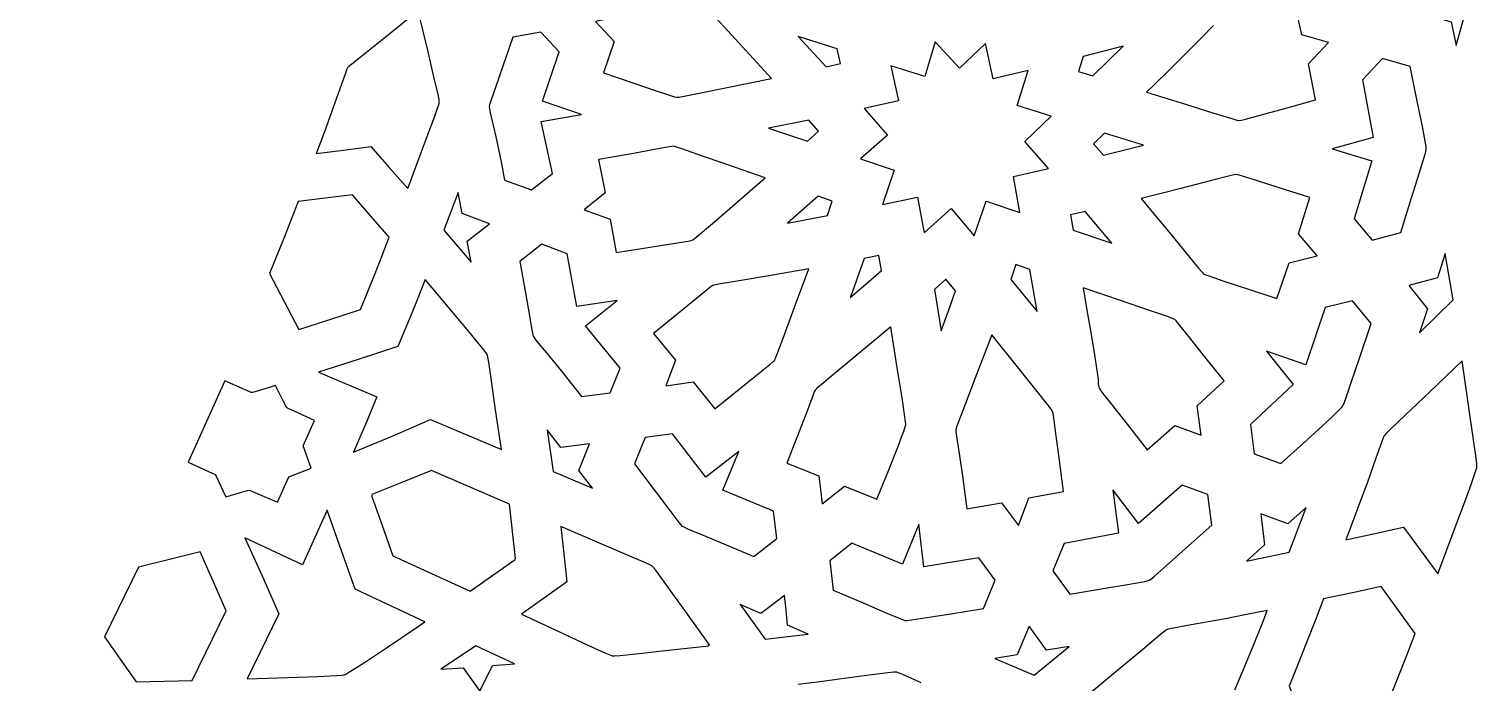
# Model space of a CAD drawing. Extents: x 2600 to 3740, y -1616 to -476.
# Drawn here: x 3520.3 to 3641.2, y -1230.4 to -1175.9 of the extents above; entities that cross this region are included whole.
import ezdxf

# ---------------------------------------------------------------- set-up
doc = ezdxf.new("R2010")
doc.units = 0
doc.layers.add('LAYER_1', color=18, linetype='CONTINUOUS')
doc.layers.add('LAYER_2', color=174, linetype='CONTINUOUS')

msp = doc.modelspace()

# ---------------------------------------------------------------- linework, layer by layer
at = {"layer": 'LAYER_1'}
for points in [[(3638.48919804393, -1172.686564760029), (3636.703889206039, -1174.611026124775), (3639.045106247055, -1175.256091432393), (3639.472688034164, -1177.249896364033), (3640.520661666977, -1173.419177369893), (3638.057404831039, -1170.708155946553)], [(3569.865571334945, -1174.787005739033), (3567.63144047557, -1175.229373292744), (3569.178895309555, -1176.900470094502), (3568.281251266586, -1179.522311525166), (3570.831135729418, -1180.384961002268), (3572.694578655125, -1181.022906959861), (3573.874566504727, -1181.421076135164), (3574.209198045057, -1181.525534034839), (3574.374085739242, -1181.5643952654), (3574.452486400673, -1181.561069837079), (3574.58668686452, -1181.544359782147), (3575.022456839474, -1181.471478645132), (3576.563260458516, -1181.172722231278), (3582.320222213852, -1180.002032594502), (3578.35078028466, -1175.671108174164), (3577.279858282935, -1174.523730959472), (3576.970157119742, -1174.20862249022), (3576.871410259681, -1174.116220651271), (3576.809937790023, -1174.067447023213), (3576.653697829991, -1174.00196772129), (3576.321574921722, -1173.889783433955), (3575.132901339884, -1173.51832721859), (3573.250359203332, -1172.939133008197), (3570.680390670883, -1172.138255433857)], [(3544.297700241195, -1186.26573498708), (3546.574271343495, -1185.97212848923), (3548.849854782211, -1185.670962648213), (3550.397011867137, -1187.419568373698), (3551.938203170883, -1189.173434572041), (3553.075377751888, -1186.161652129705), (3553.901014073027, -1183.955124313653), (3554.194371260231, -1183.153943773855), (3554.406682931374, -1182.554212350672), (3554.536895436087, -1182.155975197454), (3554.570885235295, -1182.032431082503), (3554.583955124008, -1181.959277467549), (3554.57895525487, -1181.883889318384), (3554.55889513094, -1181.755186574942), (3554.474522224275, -1181.337807140119), (3554.135262514729, -1179.862941323), (3553.58102568453, -1177.534197374543), (3552.826661422836, -1174.351092653096), (3550.349546153105, -1176.346397089406), (3548.526830843758, -1177.793966376538), (3547.376400208716, -1178.7115737165), (3547.05888061716, -1178.977195781919), (3546.965522823165, -1179.062683385473), (3546.916138961898, -1179.116992311299), (3546.841350837424, -1179.278688668086), (3546.712020249153, -1179.624363246674), (3546.275881467609, -1180.861388820419), (3545.580022190046, -1182.815552534867), (3545.126040981751, -1184.057649789335), (3544.596741989242, -1185.474337892354)], [(3560.727265670883, -1176.536578492939), (3559.88698560928, -1178.966806219787), (3559.265222205822, -1180.742723274201), (3558.877417851789, -1181.86734634985), (3558.776076065582, -1182.186365362408), (3558.739014938461, -1182.3436921404), (3558.760415568151, -1182.507105094124), (3558.830441438897, -1182.841441596793), (3559.09894140495, -1184.025427439099), (3559.288701750957, -1184.876347873802), (3559.509659839418, -1185.900734047583), (3559.757458795683, -1187.099221507975), (3560.027741745102, -1188.47244580251), (3562.281068161117, -1189.295306520283), (3564.023469284164, -1187.917361573994), (3563.092316940414, -1183.582858400166), (3566.453248336898, -1183.006106691182), (3563.186799362289, -1181.877597169697), (3564.592744186508, -1177.771182374775), (3563.064790084945, -1176.122393922627)], [(3586.867188766586, -1179.018756227314), (3588.081269577133, -1178.749926881611), (3587.804047897445, -1177.527697877705), (3584.549653366195, -1176.503421144307)], [(3597.993226364242, -1179.145388917744), (3595.985749557602, -1176.942645387471), (3595.099427536117, -1179.823825197041), (3592.272614791977, -1178.934115724385), (3592.920930221664, -1181.865786866963), (3590.037751510727, -1182.509600953877), (3591.991883590805, -1184.725146608174), (3589.744202926742, -1186.715854005635), (3592.554108932602, -1187.657626466572), (3591.577668502914, -1190.509524659932), (3594.496461227523, -1189.907428102314), (3595.046449020492, -1192.875232057393), (3597.303101852523, -1190.85867627126), (3599.236543014633, -1193.134204225361), (3600.230714157211, -1190.230517701924), (3603.040589645492, -1191.172274904072), (3602.499482467758, -1188.178592042744), (3605.439698532211, -1187.513980226338), (3603.451630905258, -1185.248065309346), (3605.649049118148, -1183.144183473408), (3602.822266891586, -1182.254489259541), (3603.72470219432, -1179.321002321064), (3600.822999313461, -1180.025515870869), (3600.182618454086, -1177.067645387471)], [(3608.322327926742, -1178.173495607197), (3607.938660934555, -1179.420733766377), (3609.133271530258, -1179.78461010915), (3611.67880375682, -1177.311648683369)], [(3631.634248092758, -1180.11664135915), (3632.546998336898, -1184.925174073994), (3629.123872116195, -1185.87364514333), (3632.429810836898, -1186.880618409932), (3630.946839645492, -1191.701037721455), (3632.462220504867, -1193.507800416768), (3634.833833053695, -1192.863604860127), (3635.736136202775, -1189.958237866717), (3636.403538308969, -1187.834769793385), (3636.819977558034, -1186.490306655768), (3636.929066794192, -1186.109297567739), (3636.969392135727, -1185.921954469502), (3636.953549584792, -1185.73612397849), (3636.895274322312, -1185.355102387725), (3636.793823687896, -1184.779327004852), (3636.648455021158, -1184.009235137511), (3636.222992949164, -1181.887851180002), (3635.612946823227, -1178.994448976338), (3633.306306198227, -1178.335711793721)], [(3582.06747563182, -1184.142916993916), (3585.302399948227, -1185.227130250752), (3586.24505741893, -1184.401278810322), (3585.420869186508, -1183.47015698415)], [(3609.187562301742, -1185.450122194111), (3610.024873092758, -1186.406497316182), (3613.37201054393, -1185.574893312275), (3610.11761601268, -1184.550616578877)], [(3567.859864547836, -1186.766497926533), (3568.43744023143, -1189.536807374775), (3566.664704635727, -1190.95257885915), (3568.839845016586, -1191.747210817158), (3569.336915329086, -1194.520266847432), (3573.93699248819, -1193.807038081996), (3575.164447731096, -1193.607187696084), (3575.508408373487, -1193.542161815104), (3575.671906784164, -1193.498767213643), (3575.738420261222, -1193.458785392636), (3575.846650621618, -1193.380149475873), (3576.188495086159, -1193.107479184365), (3577.375350646344, -1192.104491574455), (3581.774781540023, -1188.299502687275), (3578.572271423369, -1187.182923862086), (3576.231989092266, -1186.357404706952), (3574.749986529964, -1185.841977205554), (3574.329606406878, -1185.706495319906), (3574.199355727686, -1185.670353154952), (3574.122315719711, -1185.655673341572), (3573.955347017305, -1185.67070033148), (3573.612845143745, -1185.726184706347), (3572.40040097171, -1185.948368602875), (3570.483301380707, -1186.301911014991)], [(3613.159791305648, -1190.022372560322), (3614.33844782466, -1191.427011416245), (3615.362755253906, -1192.660689673697), (3616.958753691876, -1194.604594160671), (3617.968648317102, -1195.83294555621), (3618.26032598042, -1196.17218244937), (3618.35398827384, -1196.271910075615), (3618.413300827133, -1196.324603395283), (3618.567496181356, -1196.394161792768), (3618.897108868234, -1196.513028566713), (3620.078842405993, -1196.906185959662), (3621.951013772486, -1197.51907300548), (3624.506135299789, -1198.366687135518), (3625.530457809555, -1195.3749421404), (3627.84857304393, -1194.79503186208), (3626.314027145492, -1192.96332104665), (3627.243867233383, -1189.940875367939), (3624.678502754353, -1189.124741544136), (3622.803627813266, -1188.520143023616), (3621.616485802452, -1188.14361087057), (3621.279953206001, -1188.04603563941), (3621.114320114242, -1188.011676149189), (3621.035363066573, -1188.01944340029), (3620.900970695491, -1188.045072960364), (3620.465601574256, -1188.148082888267), (3618.926576953688, -1188.548253140924), (3616.492791711249, -1189.182809000497), (3614.938971812674, -1189.578800937045)], [(3542.786927536117, -1190.263934449971), (3542.208412872219, -1191.775620709681), (3541.617517853009, -1193.28256607144), (3541.014800575745, -1194.784830479642), (3540.40081913768, -1196.282473878682), (3541.629870011122, -1198.61346985295), (3542.849244430648, -1200.949542360127), (3545.427549530335, -1200.12671916439), (3548.002412155258, -1199.293185548604), (3548.618489237469, -1197.790255749808), (3549.223220373053, -1196.282672161722), (3549.81608103011, -1194.770388907214), (3550.396546676742, -1193.25336010915), (3548.863145586157, -1191.478913893938), (3547.323792770492, -1189.709628419697), (3545.055825605907, -1189.990591215362)], [(3554.958710983383, -1192.65733654958), (3557.250001266586, -1195.33914502126), (3556.917359665023, -1193.564196901143), (3558.756623581039, -1192.131762819111), (3556.483399704086, -1191.277530031025), (3556.145142868148, -1189.5175202654)], [(3583.631837204086, -1192.070941285908), (3586.97503788768, -1191.427874879658), (3587.382783249008, -1190.237002687275), (3586.202546432602, -1189.829257325947)], [(3607.258698776352, -1191.386615114033), (3607.482423141586, -1192.661013917744), (3610.717316940414, -1193.74522717458), (3608.498231247055, -1191.105044679463)], [(3561.299134567367, -1195.264880494893), (3561.767452126379, -1197.885979341408), (3562.098634877869, -1199.805816221807), (3562.310554534654, -1201.019306485087), (3562.377375612789, -1201.359582681868), (3562.421082809555, -1201.521365480244), (3562.515862969475, -1201.662425376952), (3562.732042206611, -1201.939846463609), (3563.51999154311, -1202.909472579116), (3564.767718080214, -1204.441644571456), (3566.458009079086, -1206.547763185322), (3568.833863571273, -1206.240298585713), (3569.688477829086, -1204.167163209736), (3566.792146041977, -1200.632556276143), (3569.434815719711, -1198.527499513447), (3566.046723678695, -1199.026706056416), (3565.263398483383, -1194.633609132588), (3563.123719528305, -1193.829242067158)], [(3590.034150436508, -1195.017703370869), (3589.464830977282, -1196.656725410492), (3589.171587836819, -1197.473186834931), (3588.869874313461, -1198.286517457783), (3590.187714542418, -1197.166625044921), (3591.490784957992, -1196.029544191182), (3591.259614303695, -1194.776858644307)], [(3602.281617477523, -1196.764972047627), (3604.490479782211, -1199.435092286885), (3603.884675338852, -1195.938205079854), (3602.704316452133, -1195.530398683369)], [(3637.917207077133, -1196.632968263447), (3635.515931442367, -1197.286303834736), (3637.074586227523, -1199.226291017354), (3636.392487838852, -1201.218524293721), (3639.213898971664, -1198.487841920674), (3638.536408737289, -1194.620288209736)], [(3572.473023727523, -1201.276782350361), (3574.302552536117, -1203.516345338643), (3573.492005661117, -1205.661441163838), (3575.76425297557, -1205.321658448994), (3577.578736618148, -1207.587222413838), (3581.207062190597, -1204.665231432698), (3582.168746934834, -1203.875189532753), (3582.433533045965, -1203.645771900726), (3582.55316288768, -1203.525943116963), (3582.591606283859, -1203.456896813758), (3582.647682837281, -1203.332757479962), (3582.813831039005, -1202.919786477577), (3583.369777184032, -1201.439182432496), (3584.238531293188, -1199.093519093419), (3585.437623336898, -1195.892184572041), (3582.080539394072, -1196.472579443972), (3579.620799244249, -1196.877442044945), (3578.06556489075, -1197.133902746624), (3577.629375513661, -1197.214960626373), (3577.497029447088, -1197.245180140676), (3577.421998336898, -1197.269091920674), (3577.282637444568, -1197.362607081203), (3577.008846966173, -1197.576405730588), (3576.052973032556, -1198.357112885745), (3574.544368098766, -1199.595732165788)], [(3595.904420211898, -1197.600177125752), (3596.203355302473, -1199.3244122454), (3596.47958500682, -1201.052401857197), (3596.786768377037, -1200.224302383124), (3597.08533190655, -1199.393016966498), (3597.665009811508, -1197.724246339619), (3596.854737594711, -1196.752398805439)], [(3551.118165329086, -1202.372531251729), (3547.802429856538, -1203.452526579807), (3544.480683639633, -1204.513888673604), (3549.373566940414, -1206.584277467549), (3548.411867546137, -1208.889350282546), (3547.919790948838, -1210.037083808507), (3547.414185836898, -1211.178851442158), (3549.027646679556, -1210.520190816032), (3550.635401825827, -1209.847591402843), (3553.83880741893, -1208.473712282002), (3559.757844284164, -1210.978320436299), (3559.279732125898, -1207.655396048758), (3558.932293471804, -1205.223580972093), (3558.701609716078, -1203.687682685637), (3558.625701360788, -1203.257204676028), (3558.596844390032, -1203.126596363654), (3558.573762252914, -1203.052508668721), (3558.534103130166, -1202.984425398657), (3558.456302640642, -1202.873126506848), (3558.186559796316, -1202.520885668485), (3557.765098190031, -1201.995793774611), (3557.192482291885, -1201.297858446204), (3555.596045500391, -1199.383487969702), (3553.401765182602, -1196.777835206807), (3552.852966989466, -1198.18521884529), (3552.28201969715, -1199.583915444307), (3551.70004518418, -1200.978245935804)], [(3613.677308395492, -1211.006488160908), (3615.990723922836, -1208.9725983904), (3618.165864303695, -1209.767230348408), (3617.84823735057, -1207.332064943135), (3620.093232467758, -1205.242114381611), (3618.377604412233, -1203.082865644052), (3617.123266145129, -1201.501923535342), (3616.322439786898, -1200.508701514074), (3616.089662986252, -1200.23542724204), (3615.967347457992, -1200.112613038838), (3615.898219246495, -1200.075811048637), (3615.773840291254, -1200.023251012143), (3615.359927826776, -1199.86968514351), (3613.875668422481, -1199.360568626294), (3611.524132080863, -1198.566516978924), (3608.31488163768, -1197.468783693135), (3608.635245014293, -1199.331295561995), (3608.954909808628, -1201.19399525663), (3609.26199459952, -1203.058659787193), (3609.407106549561, -1203.992284181621), (3609.544617965805, -1204.927066163838), (3609.566190915508, -1205.162843512687), (3609.579768443698, -1205.400756656831), (3609.590645569301, -1205.518569316691), (3609.608027813018, -1205.634582122838), (3609.63474983268, -1205.748017141093), (3609.673646286117, -1205.858096437275), (3609.76668739179, -1206.002556224259), (3609.980588506311, -1206.286799658866), (3610.762060263058, -1207.280263991974), (3612.000240558678, -1208.849742478641)], [(3628.536530807602, -1199.119235353291), (3626.902863815414, -1203.890704469502), (3623.636414840805, -1202.762179689229), (3625.848267868148, -1205.541552858174), (3622.283448532211, -1208.895251588643), (3622.589417770492, -1211.318881349385), (3624.84271366893, -1212.141742067158), (3627.036927459274, -1210.159504024038), (3628.628034812309, -1208.693347099336), (3629.198283218053, -1208.155774898529), (3629.61878658633, -1207.749593987891), (3629.889888774428, -1207.475594704277), (3630.011933639633, -1207.334567384541), (3630.089426681345, -1207.15930053872), (3630.225121043284, -1206.786935119838), (3630.678470033558, -1205.454461421968), (3631.386693221889, -1203.344252009095), (3632.364503219711, -1200.463412599385), (3630.824464157211, -1198.548251466572)], [(3583.579713180648, -1212.096865968525), (3586.262116745102, -1213.173816041768), (3586.550202682602, -1215.507251100361), (3588.413483932602, -1214.037570314229), (3591.095887497055, -1215.114520387471), (3592.150385916741, -1212.534066305042), (3592.89970305076, -1210.636897386065), (3593.16218805948, -1209.946243471451), (3593.351101055387, -1209.428449177997), (3593.467349808015, -1209.084193949133), (3593.511842086898, -1208.914157228291), (3593.511631173477, -1208.833940593148), (3593.500061114801, -1208.696179927472), (3593.443777084807, -1208.248047529891), (3593.205168036078, -1206.661485647405), (3592.810951310611, -1204.154807986759), (3592.276063278305, -1200.728350953877), (3589.625729335387, -1202.937920966835), (3587.67661158085, -1204.542763888566), (3586.44634809301, -1205.560091047299), (3586.106298598574, -1205.853814755612), (3586.006008996135, -1205.947882886517), (3585.95257695018, -1206.00711377126), (3585.879245420699, -1206.16283872787), (3585.751166702054, -1206.495661158738), (3585.312675537482, -1207.684400105044), (3584.993217011658, -1208.536217451382), (3584.600919136877, -1209.556933933775), (3584.13125887319, -1210.744499967673)], [(3598.627168014633, -1215.929507570088), (3601.499574020492, -1215.423526124775), (3602.931672409164, -1217.307193116963), (3603.801331832992, -1215.00564892751), (3606.679505661117, -1214.469973878682), (3606.310556169326, -1211.67024259119), (3606.044582400305, -1209.621098849693), (3605.868355723117, -1208.326592818002), (3605.809763596791, -1207.963594619526), (3605.76864750682, -1207.790774659932), (3605.729687541024, -1207.721931257661), (3605.652817380061, -1207.609324251275), (3605.386019863829, -1207.252507550298), (3604.404909792509, -1206.010280264482), (3602.836091551977, -1204.059102788696), (3600.690339401352, -1201.39398510915), (3599.428490668326, -1204.705601367557), (3598.496570427689, -1207.125350632836), (3597.913960821345, -1208.657883170207), (3597.759704425377, -1209.092896373809), (3597.717898290079, -1209.227844020719), (3597.700043991195, -1209.307849244893), (3597.709919276164, -1209.483819847317), (3597.755878400381, -1209.845682449327), (3597.944460612614, -1211.127720617632), (3598.242615519996, -1213.155237680865), (3598.425540513152, -1214.448948901537)], [(3630.256165817367, -1218.522677736104), (3632.665613902025, -1217.989788555221), (3635.073426559555, -1217.449557618916), (3637.929841354477, -1221.342959718525), (3639.335680606517, -1217.612569808374), (3640.353767825586, -1214.879136176432), (3640.715542348035, -1213.886583346462), (3640.978144372577, -1213.143636044053), (3641.140829069323, -1212.650416421871), (3641.184469660431, -1212.497492663575), (3641.202851608383, -1212.407046632588), (3641.20242273583, -1212.320322940109), (3641.190544569779, -1212.171379842572), (3641.133387558869, -1211.686849458874), (3640.892101233561, -1209.971310122824), (3640.494147859336, -1207.260653049224), (3639.95468266307, -1203.555102662861), (3637.22568863712, -1206.181666627349), (3635.218412040755, -1208.09230115064), (3633.95161572625, -1209.303092533558), (3633.601761066032, -1209.651074016384), (3633.498745703665, -1209.761590925214), (3633.444062545883, -1209.830127076924), (3633.367356956135, -1210.004022166193), (3633.23177822345, -1210.372971497088), (3632.769824288637, -1211.68996184496), (3632.029846660182, -1213.768956042944), (3631.546738310443, -1215.09041018648), (3630.98349125682, -1216.597812013447)], [(3536.678498581039, -1205.231417970479), (3533.607880905258, -1212.03152783376), (3535.245778522165, -1212.767539828555), (3535.682626835588, -1212.965493601968), (3535.803535093686, -1213.024852438629), (3535.858674362289, -1213.058902101338), (3535.939167718494, -1213.204096113184), (3536.110489414325, -1213.565005923693), (3536.745789840805, -1214.919177369893), (3538.178202174048, -1214.510289800919), (3538.560977933114, -1214.401686038384), (3538.722535446273, -1214.366107301533), (3538.786903988786, -1214.384523156643), (3538.916444635726, -1214.435113505803), (3539.37197195282, -1214.628886732488), (3541.075318649398, -1215.359286622822), (3542.023316696273, -1213.259890870869), (3543.891297653305, -1212.526355104268), (3543.200257614242, -1210.653476075947), (3544.148225143539, -1208.554080323994), (3542.465967127764, -1207.777195471337), (3542.017245388026, -1207.568380486363), (3541.893012993942, -1207.505959297132), (3541.836304977523, -1207.470416383564), (3541.75449232157, -1207.325688089737), (3541.577904892452, -1206.966951327499), (3541.299529957042, -1206.398887522981), (3540.912354782211, -1205.626178102314), (3539.490240117121, -1206.066072880309), (3539.109302712449, -1206.179905968717), (3538.948243454086, -1206.216723756611), (3538.886042653961, -1206.198476832964), (3538.76101891223, -1206.1483134246), (3538.321567167729, -1205.956117951944)], [(3564.72992070018, -1210.800097780049), (3563.578980758773, -1209.330493287861), (3564.072114303695, -1212.803881959736), (3567.359589889633, -1214.194949464619), (3566.214814499008, -1212.710772828877), (3567.126618698227, -1210.509448365986)], [(3576.830109909164, -1213.274997072041), (3574.038819625961, -1209.668963746846), (3571.770844772445, -1209.971667604268), (3570.861634567367, -1212.166720704854), (3572.524888831006, -1214.340376549468), (3573.730519903638, -1215.939509487526), (3574.494063654814, -1216.949699053536), (3574.714907744091, -1217.229433676555), (3574.831055954086, -1217.356524782002), (3574.982510001815, -1217.438127436177), (3575.307419342684, -1217.583832958665), (3576.473569708536, -1218.074423893579), (3578.32143866103, -1218.842040156738), (3580.842957809555, -1219.900424318135), (3582.759156540023, -1218.408252076924), (3582.475953415023, -1216.105441407979), (3578.249787643539, -1214.363116578877), (3579.582825973617, -1211.144778566182)], [(3548.95761235057, -1214.739734010518), (3548.974641159164, -1214.789599733174), (3548.925813034164, -1214.810138063252), (3549.822176215116, -1217.322217438029), (3550.709260299789, -1219.837588624775), (3557.165406540023, -1222.784503297627), (3560.918977096664, -1220.151171998799), (3560.914552047836, -1220.105563478291), (3560.951783493148, -1220.078524904072), (3560.434968307602, -1215.543902711689), (3553.924317672836, -1212.717639283955), (3551.442810556531, -1213.733219849218)], [(3612.946168258773, -1217.142505006611), (3610.812043502914, -1214.323077516377), (3611.282929733383, -1217.965670900166), (3606.72812016307, -1218.820239381611), (3605.794404342758, -1221.085406617939), (3607.228089645492, -1223.052645997822), (3609.996239306275, -1222.581380183979), (3612.021978777093, -1222.237577281389), (3613.301004089826, -1222.010304556107), (3613.659153946872, -1221.9369505306), (3613.829011276352, -1221.888629274189), (3613.978297691669, -1221.782056830865), (3614.269844773214, -1221.538695370909), (3615.283460933148, -1220.647701933647), (3616.877339752476, -1219.227842027497), (3619.058961227523, -1217.291308717549), (3618.74179203807, -1214.737552003682), (3616.602113082992, -1213.933200197041)], [(3543.165681198227, -1220.587436036885), (3538.352814987289, -1218.336551027119), (3539.078294541363, -1219.918396277756), (3539.789653591717, -1221.506698201598), (3541.187684372055, -1224.694323854268), (3538.528931930648, -1230.121218995869), (3544.430100155472, -1229.90584895346), (3546.006006921815, -1229.833293181148), (3546.448880842276, -1229.801124774885), (3546.583871671054, -1229.785483837686), (3546.661164596664, -1229.769915895283), (3546.829871313925, -1229.685452300061), (3547.165495358267, -1229.486551345568), (3547.667407975507, -1229.172834755299), (3548.334980411462, -1228.743924252748), (3550.164589722786, -1227.539008404779), (3552.649293258773, -1225.868777589619), (3553.380128219711, -1225.36453564626), (3547.557893112289, -1222.641589479268), (3546.398082049002, -1219.335146986594), (3545.221528366195, -1216.034625367939)], [(3625.422089889633, -1217.183520631611), (3623.148835495102, -1216.329272584736), (3623.462037399398, -1218.935580568135), (3621.949860885727, -1220.282351808369), (3625.536134079086, -1219.536944703877), (3626.939912155258, -1215.821811036885)], [(3593.238831832992, -1220.542712526143), (3589.012696579086, -1218.800387697041), (3587.174470260727, -1220.251941041768), (3587.458710983383, -1222.699847535908), (3589.97402115451, -1223.773167236544), (3591.81154181134, -1224.565676065101), (3592.97562251806, -1225.061245513094), (3593.306482128935, -1225.192637810479), (3593.470612838852, -1225.243747072041), (3593.644503819154, -1225.23551510413), (3594.002204782371, -1225.190952398839), (3595.268725221949, -1224.998728064571), (3597.269551286385, -1224.678860646147), (3600.004060104477, -1224.243136720479), (3600.979249313461, -1221.888568239033), (3599.609010055648, -1220.023806886494), (3595.022248581039, -1220.752688722432), (3594.620728805648, -1217.206271486104)], [(3565.231477096664, -1221.983615236104), (3565.194154098617, -1222.010958986104), (3565.198396041977, -1222.056826906025), (3561.427003219711, -1224.729586915791), (3564.603101092767, -1226.190476145517), (3566.923108676376, -1227.268072951071), (3568.393028009191, -1227.942752117403), (3568.811080218631, -1228.122864706158), (3568.941207695598, -1228.172540997984), (3569.018861129867, -1228.194888429463), (3569.097371659657, -1228.198972004434), (3569.232806240127, -1228.194651804921), (3569.674349547261, -1228.161527276334), (3571.239446705416, -1228.002432058156), (3573.712584510855, -1227.729237877194), (3577.092194870102, -1227.353579835713), (3577.046906784164, -1227.288134889424), (3577.126252487289, -1227.278170900166), (3575.160432992238, -1224.522574585313), (3573.720573755234, -1222.507226700016), (3572.799082753886, -1221.241055596191), (3572.530352834587, -1220.891701447304), (3572.443576581556, -1220.788445492862), (3572.388367965805, -1220.732989625752), (3572.319830266056, -1220.690185274966), (3572.195856126613, -1220.626682191621), (3571.78226325474, -1220.436474771731), (3570.297152221659, -1219.795519530484), (3567.94367048399, -1218.792443013628), (3564.732453659164, -1217.409564332783)], [(3529.475556686508, -1220.797595338643), (3526.626771286117, -1226.612323121846), (3527.949906445626, -1228.481438167672), (3529.260377243148, -1230.359454469502), (3531.600258410776, -1230.321203526438), (3533.939820602523, -1230.266864137471), (3536.798615768539, -1224.431704835713), (3535.711644320636, -1221.96843951533), (3534.614320114242, -1219.509768800557), (3532.046258774517, -1220.158951211637)], [(3581.42865116893, -1224.657351808369), (3579.70648320018, -1223.909762697041), (3581.788606002914, -1226.810550050557), (3585.378541305648, -1226.371981935322), (3583.656373336898, -1225.624408082783), (3583.525686676859, -1224.388042636503), (3583.383515670883, -1223.152911500752), (3582.409585194482, -1223.909708521392)], [(3628.398591354477, -1223.438861207783), (3627.699156376309, -1225.266771658689), (3626.984840065988, -1227.088984643291), (3626.25625377003, -1228.905548141584), (3625.514008834945, -1230.716510133564), (3626.616040283275, -1233.45808908222), (3627.708466842758, -1236.203509645283), (3630.385749114901, -1235.038270480171), (3633.059083297836, -1233.864001588643), (3633.826442339436, -1231.991902426011), (3634.579767399624, -1230.11404685088), (3635.318340618879, -1228.2303512313), (3636.04144413768, -1226.340731935322), (3633.20028813182, -1222.40684826833), (3630.80023187223, -1222.926540381756)], [(3602.824128463852, -1228.109454469502), (3600.942017868148, -1228.405154542744), (3604.229493454086, -1229.796222047627), (3607.151154831039, -1227.406588868916), (3605.262879684555, -1227.717166261494), (3603.820069625961, -1225.704837159932)], [(3554.712800338852, -1229.306628541768), (3556.583802536117, -1229.182818727314), (3557.960419967758, -1231.153018312275), (3559.005982711898, -1229.012027101338), (3560.857545211898, -1228.861575441182), (3557.623841598617, -1227.34923108083), (3556.174718008188, -1228.337364035306)]]:
    msp.add_lwpolyline(points, close=True, dxfattribs=at)
for points in [[(3619.200330325971, -1175.578806375288), (3618.170735872552, -1176.620587436172), (3616.540133857361, -1178.265669658984), (3615.493678779316, -1179.307707315121), (3614.290040329086, -1180.492480592549), (3613.617066696273, -1181.150348024189), (3616.858641700419, -1182.148610324478), (3619.227811610001, -1182.88840148877), (3620.727857842016, -1183.348937191524), (3621.152985021748, -1183.467989143092), (3621.284504080037, -1183.498574501121), (3621.362061813461, -1183.509433107197), (3621.533206936523, -1183.481970476959), (3621.882156952348, -1183.397712712534), (3623.113850151166, -1183.064900967738), (3625.057898387674, -1182.523176246041), (3627.715058639633, -1181.784716920674), (3627.127229049789, -1178.774325685322), (3628.81552250682, -1176.990924196064), (3626.588715866195, -1176.355288820088), (3625.912568405258, -1173.350032167256)], [(3620.992341354477, -1231.032244996846), (3621.680762875064, -1229.382458042982), (3622.369301697984, -1227.732619881561), (3623.044798276397, -1226.07761838667), (3623.373543365525, -1225.246583849824), (3623.694093063461, -1224.412341432393), (3621.831135875582, -1224.781422169093), (3620.199769119317, -1225.091952015794), (3617.63670039897, -1225.556260047008), (3616.014673897099, -1225.843067541667), (3615.559609913929, -1225.931721717672), (3615.421600465557, -1225.964428710574), (3615.343476608383, -1225.9901765154), (3615.270604209924, -1226.034901783168), (3615.151840103978, -1226.122174397384), (3614.775733157334, -1226.42300757951), (3613.462879039029, -1227.520347159001), (3611.390456456865, -1229.260529883489), (3610.064888930398, -1230.364916996861), (3608.544007614242, -1231.621890382588)], [(3594.810017842612, -1230.435774227179), (3593.32763816322, -1229.788472969964), (3592.90621722143, -1229.616453742336), (3592.775136339497, -1229.56946283911), (3592.697022750961, -1229.548907594502), (3592.617477423112, -1229.547381584683), (3592.480622481902, -1229.556750226392), (3592.034925390196, -1229.606356007611), (3590.455173785234, -1229.816333363737), (3587.956834028858, -1230.149792354289), (3586.362901747885, -1230.353750178539), (3584.538972213852, -1230.577685670674)]]:
    msp.add_lwpolyline(points, dxfattribs=at)
at = {"layer": 'LAYER_2'}
msp.add_lwpolyline([(3169.765015915023, -475.9542725847364, 0.4142135623730951), (2599.765015915023, -1045.954272584736, 0.4142135623730951), (3169.765015915023, -1615.954272584736, 0.4142135623730951), (3739.765015915023, -1045.954272584736, 0.4142135623730951)], format="xyb", close=True, dxfattribs=at)

doc.saveas('drawing.dxf')
